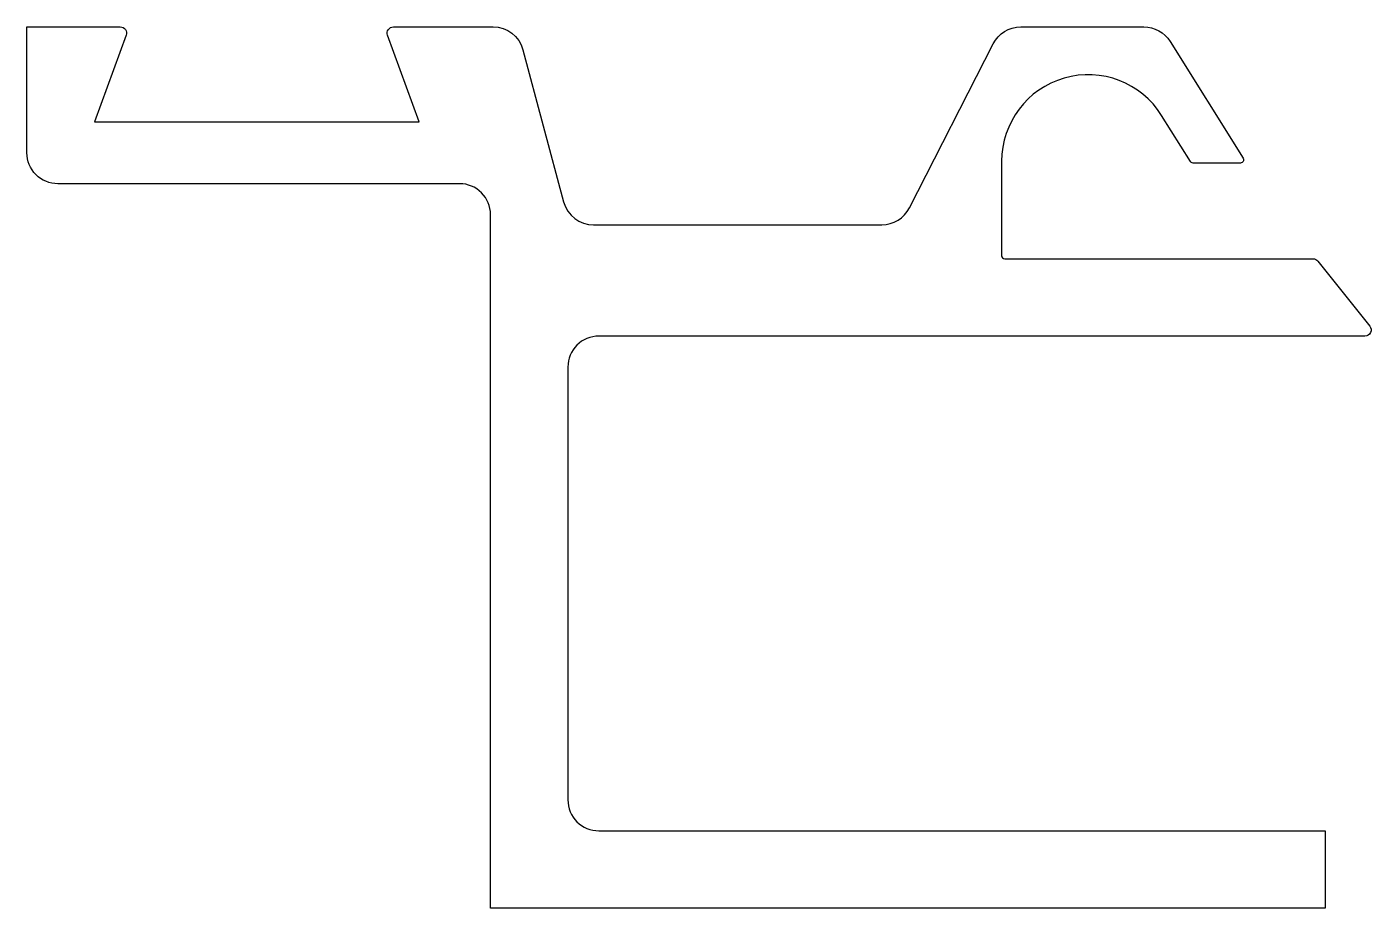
# Model space of a CAD drawing. Extents: x 147 to 190.5, y 204.5 to 233.
import ezdxf

# ---------------------------------------------------------------- set-up
doc = ezdxf.new("R2010")
doc.units = 0
doc.layers.get('0').update_dxf_attribs({"linetype": 'CONTINUOUS'})

msp = doc.modelspace()

# ---------------------------------------------------------------- linework, layer by layer
msp.add_lwpolyline([(164.523, 208.011, 0.414214), (165.523, 207.011), (189.023, 207.011), (189.023, 204.511), (162.023, 204.511), (162.023, 226.94, 0.414214), (161.023, 227.94), (148.023, 227.94, -0.414214), (147.023, 228.94), (147.023, 233.011), (150.044, 233.011, -0.520567), (150.232, 232.743), (149.212, 229.94), (159.712, 229.94), (158.692, 232.743, -0.520567), (158.88, 233.011), (162.104, 233.011, -0.339454), (163.07, 232.27), (164.387, 227.352, 0.339454), (165.353, 226.611), (174.68, 226.611, 0.281791), (175.571, 227.156), (178.282, 232.466, -0.281791), (179.173, 233.011), (183.154, 233.011, -0.258597), (184.002, 232.541), (186.365, 228.761, -0.589072), (186.28, 228.608), (184.747, 228.608, -0.258597), (184.662, 228.655), (183.729, 230.148, 0.753523), (178.554, 228.664), (178.554, 225.611, 0.414214), (178.654, 225.511), (188.627, 225.511, -0.227838), (188.783, 225.436), (190.463, 223.336, -0.62888), (190.307, 223.011), (165.523, 223.011, 0.414214), (164.523, 222.011)], format="xyb", close=True)

doc.saveas('drawing.dxf')
